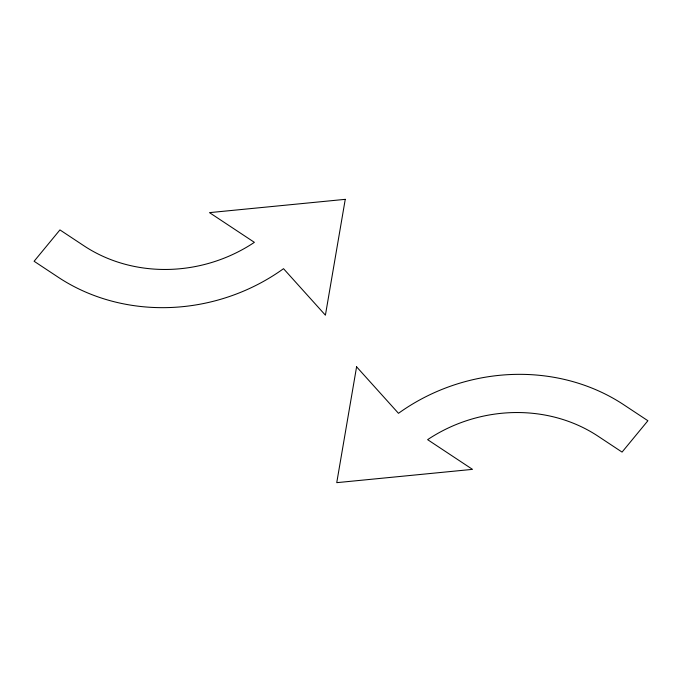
<?xml version="1.0" encoding="UTF-8"?>
<svg xmlns="http://www.w3.org/2000/svg" width="682" height="682" viewBox="0 0 682 682"><rect width="100%" height="100%" fill="white"/><g stroke="black" fill="none" stroke-linecap="round" stroke-linejoin="round"><path stroke-width="1.02" d="M345.254 199.34L325.408 315.178L283.524 268.682A188.138 168.957 -16.6 0 1 59.666 278.179L34.1 261.266L59.939 229.911L83.792 245.699A146.025 131.132 -16.6 0 0 254.377 242.34L209.493 212.631L345.254 199.34M356.592 366.822L336.746 482.66L472.507 469.369L427.623 439.66A146.025 131.132 -16.6 0 1 598.208 436.301L622.061 452.089L647.9 420.734L622.334 403.821A188.138 168.957 -16.6 0 0 398.476 413.318L356.592 366.822"/></g></svg>
